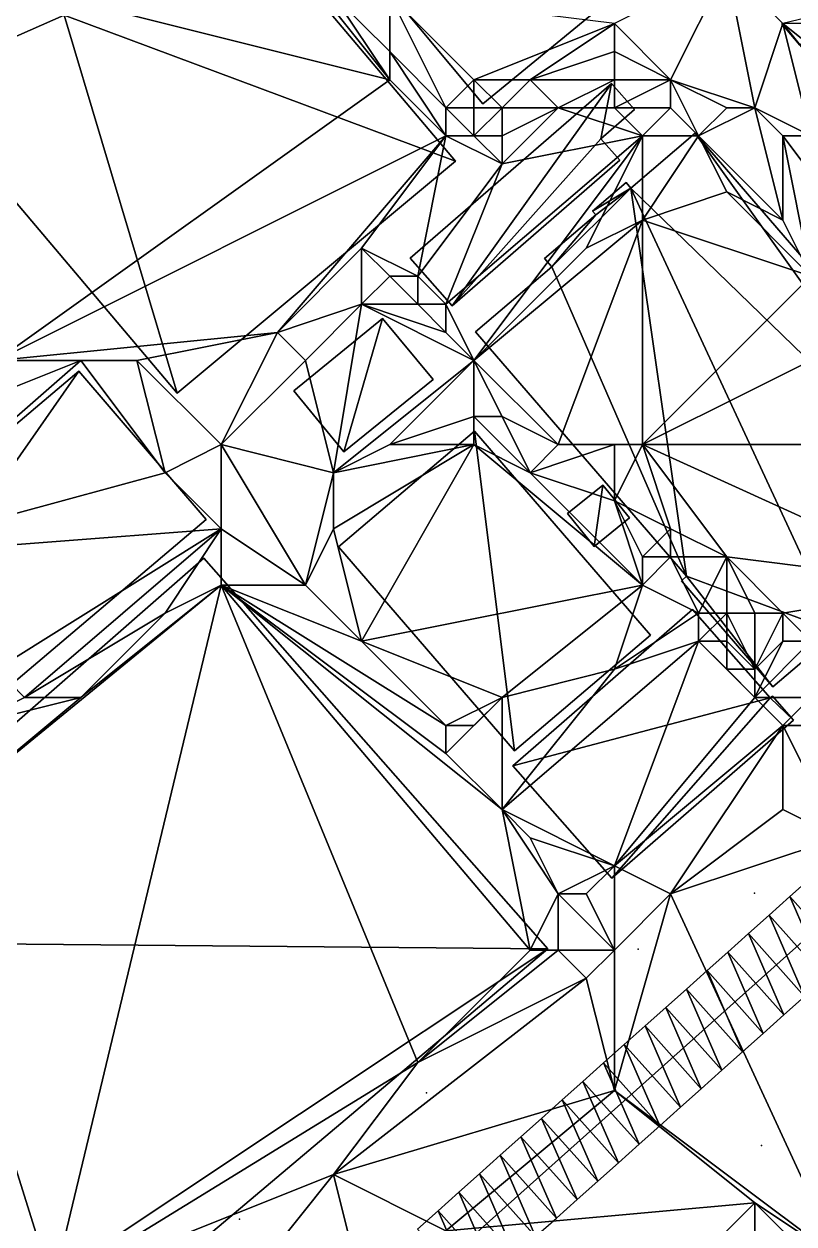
# Model space of a CAD drawing. Header units: metres. Extents: x -1103 to 901, y -902 to 905.
# Drawn here: x -344 to -289.2, y 326.5 to 412 of the extents above; entities that cross this region are included whole.
import ezdxf

# ---------------------------------------------------------------- set-up
doc = ezdxf.new("R2010")
doc.units = ezdxf.units.M
for name, color, linetype in [('OSM_BUILDING_FOOTPRINTS', 7, 'CONTINUOUS'), ('OSM_BUILDING_ROOFS', 1, 'CONTINUOUS'), ('OSM_BUILDING_WALLS', 8, 'CONTINUOUS'), ('OSM_ROAD_AXES', 2, 'CONTINUOUS'), ('OSM_ROAD_SURFACE', 9, 'CONTINUOUS'), ('OSM_TERRAIN', 3, 'CONTINUOUS'), ('OSM_TREES', 3, 'CONTINUOUS')]:
    doc.layers.add(name, color=color, linetype=linetype)

msp = doc.modelspace()

# ---------------------------------------------------------------- linework, layer by layer
at = {"layer": 'OSM_BUILDING_FOOTPRINTS'}
for points in [[(-318.084, 437.614, 9.797), (-314.547, 433.368, 9.797), (-315.642, 432.472, 9.797), (-314.16, 430.703, 9.797), (-313.265, 431.432, 9.797), (-308.888, 426.179, 9.797), (-308.556, 426.456, 9.797), (-304.908, 422.077, 9.797), (-306.135, 421.07, 9.797), (-304.577, 419.212, 9.797), (-303.239, 420.307, 9.797), (-299.602, 415.961, 9.797), (-311.375, 406.273, 9.797), (-329.602, 428.137, 9.797), (-318.084, 437.614, 9.797)], [(-329.989, 421.922, 11.951), (-313.309, 402.204, 11.951), (-333.128, 385.659, 11.951), (-351.92, 407.877, 11.951), (-343.287, 415.087, 11.951), (-341.176, 412.588, 11.951), (-329.989, 421.922, 11.951)], [(-316.537, 395.292, 11.494), (-302.211, 407.733, 11.494), (-300.564, 405.864, 11.494), (-302.952, 403.785, 11.494), (-301.603, 402.259, 11.494), (-313.541, 391.886, 11.494), (-316.537, 395.292, 11.494)], [(-306.964, 395.27, 12.133), (-303.327, 398.377, 12.133), (-303.548, 398.632, 12.133), (-301.161, 400.666, 12.133), (-300.829, 400.279, 12.133), (-296.253, 404.183, 12.133), (-274.621, 379.113, 12.133), (-276.953, 377.122, 12.133), (-274.842, 374.678, 12.133), (-284.359, 366.572, 12.133), (-286.139, 368.64, 12.133), (-290.704, 364.747, 12.133), (-297.226, 372.311, 12.133), (-296.861, 372.621, 12.133), (-311.894, 390.039, 12.133), (-306.456, 394.672, 12.133), (-306.964, 395.27, 12.133)], [(-324.838, 385.825, 12.986), (-318.504, 390.979, 12.986), (-314.912, 386.633, 12.986), (-321.257, 381.479, 12.986), (-324.838, 385.825, 12.986)], [(-380.35, 353.212, 13.331), (-340.136, 387.241, 13.331), (-331.061, 376.657, 13.331), (-371.264, 342.617, 13.331), (-380.35, 353.212, 13.331)], [(-321.643, 374.722, 14.241), (-311.96, 382.961, 14.241), (-299.425, 368.441, 14.241), (-309.108, 360.19, 14.241), (-321.643, 374.722, 14.241)], [(-305.328, 377.1, 13.979), (-302.83, 379.112, 13.979), (-300.918, 376.779, 13.979), (-303.427, 374.755, 13.979), (-305.328, 377.1, 13.979)], [(-331.227, 373.926, 13.965), (-306.743, 346.079, 13.965), (-334.388, 322.734, 13.965), (-342.104, 322.534, 13.965), (-362.476, 346.588, 13.965), (-331.227, 373.926, 13.965)], [(-296.441, 370.254, 15.399), (-290.903, 363.962, 15.399), (-290.748, 364.094, 15.399), (-289.234, 362.38, 15.399), (-302.178, 351.122, 15.399), (-309.241, 359.129, 15.399), (-296.441, 370.254, 15.399)]]:
    msp.add_polyline3d(points, close=True, dxfattribs=at)
at = {"layer": 'OSM_BUILDING_ROOFS'}
for points in [[(-329.602, 428.137, 24.597), (-311.375, 406.273, 24.597), (-299.602, 415.961, 24.597)], [(-313.309, 402.204, 21.951), (-329.989, 421.922, 21.951), (-341.176, 412.588, 21.951)], [(-341.176, 412.588, 21.951), (-343.287, 415.087, 21.951), (-351.92, 407.877, 21.951)], [(-341.176, 412.588, 21.951), (-351.92, 407.877, 21.951), (-333.128, 385.659, 21.951)], [(-341.176, 412.588, 21.951), (-333.128, 385.659, 21.951), (-313.309, 402.204, 21.951)], [(-302.211, 407.733, 21.494), (-316.537, 395.292, 21.494), (-313.541, 391.886, 21.494)], [(-302.952, 403.785, 21.494), (-302.211, 407.733, 21.494), (-313.541, 391.886, 21.494)], [(-302.952, 403.785, 21.494), (-300.564, 405.864, 21.494), (-302.211, 407.733, 21.494)], [(-313.541, 391.886, 21.494), (-301.603, 402.259, 21.494), (-302.952, 403.785, 21.494)], [(-276.953, 377.122, 39.733), (-296.253, 404.183, 39.733), (-300.829, 400.279, 39.733)], [(-276.953, 377.122, 39.733), (-274.621, 379.113, 39.733), (-296.253, 404.183, 39.733)], [(-300.829, 400.279, 39.733), (-303.327, 398.377, 39.733), (-306.456, 394.672, 39.733)], [(-300.829, 400.279, 39.733), (-306.456, 394.672, 39.733), (-296.861, 372.621, 39.733)], [(-300.829, 400.279, 39.733), (-301.161, 400.666, 39.733), (-303.548, 398.632, 39.733)], [(-300.829, 400.279, 39.733), (-303.548, 398.632, 39.733), (-303.327, 398.377, 39.733)], [(-300.829, 400.279, 39.733), (-296.861, 372.621, 39.733), (-286.139, 368.64, 39.733)], [(-300.829, 400.279, 39.733), (-286.139, 368.64, 39.733), (-276.953, 377.122, 39.733)], [(-303.327, 398.377, 39.733), (-306.964, 395.27, 39.733), (-306.456, 394.672, 39.733)], [(-306.456, 394.672, 39.733), (-311.894, 390.039, 39.733), (-296.861, 372.621, 39.733)], [(-318.504, 390.979, 22.986), (-324.838, 385.825, 22.986), (-321.257, 381.479, 22.986)], [(-318.504, 390.979, 22.986), (-321.257, 381.479, 22.986), (-314.912, 386.633, 22.986)], [(-340.136, 387.241, 23.331), (-380.35, 353.212, 23.331), (-371.264, 342.617, 23.331)], [(-340.136, 387.241, 23.331), (-371.264, 342.617, 23.331), (-331.061, 376.657, 23.331)], [(-311.96, 382.961, 19.441), (-321.643, 374.722, 19.441), (-309.108, 360.19, 19.441)], [(-311.96, 382.961, 19.441), (-309.108, 360.19, 19.441), (-299.425, 368.441, 19.441)], [(-302.83, 379.112, 23.979), (-305.328, 377.1, 23.979), (-303.427, 374.755, 23.979)], [(-302.83, 379.112, 23.979), (-303.427, 374.755, 23.979), (-300.918, 376.779, 23.979)], [(-306.743, 346.079, 23.965), (-331.227, 373.926, 23.965), (-362.476, 346.588, 23.965)], [(-296.861, 372.621, 39.733), (-297.226, 372.311, 39.733), (-290.704, 364.747, 39.733)], [(-296.861, 372.621, 39.733), (-290.704, 364.747, 39.733), (-286.139, 368.64, 39.733)], [(-290.903, 363.962, 42.999), (-296.441, 370.254, 42.999), (-309.241, 359.129, 42.999)], [(-290.903, 363.962, 42.999), (-309.241, 359.129, 42.999), (-302.178, 351.122, 42.999)], [(-290.903, 363.962, 42.999), (-302.178, 351.122, 42.999), (-289.234, 362.38, 42.999)], [(-290.903, 363.962, 42.999), (-289.234, 362.38, 42.999), (-290.748, 364.094, 42.999)], [(-306.743, 346.079, 23.965), (-362.476, 346.588, 23.965), (-342.104, 322.534, 23.965)], [(-306.743, 346.079, 23.965), (-342.104, 322.534, 23.965), (-334.388, 322.734, 23.965)]]:
    msp.add_3dface(points, dxfattribs=at)
at = {"layer": 'OSM_BUILDING_WALLS'}
for points in [[(-329.602, 428.137, 9.797), (-311.375, 406.273, 9.797), (-311.375, 406.273, 24.597)], [(-329.602, 428.137, 9.797), (-311.375, 406.273, 24.597), (-329.602, 428.137, 24.597)], [(-313.309, 402.204, 11.951), (-329.989, 421.922, 11.951), (-329.989, 421.922, 21.951)], [(-313.309, 402.204, 11.951), (-329.989, 421.922, 21.951), (-313.309, 402.204, 21.951)], [(-311.375, 406.273, 9.797), (-299.602, 415.961, 9.797), (-299.602, 415.961, 24.597)], [(-311.375, 406.273, 9.797), (-299.602, 415.961, 24.597), (-311.375, 406.273, 24.597)], [(-343.287, 415.087, 11.951), (-351.92, 407.877, 11.951), (-351.92, 407.877, 21.951)], [(-343.287, 415.087, 11.951), (-351.92, 407.877, 21.951), (-343.287, 415.087, 21.951)], [(-351.92, 407.877, 11.951), (-333.128, 385.659, 11.951), (-333.128, 385.659, 21.951)], [(-351.92, 407.877, 11.951), (-333.128, 385.659, 21.951), (-351.92, 407.877, 21.951)], [(-302.211, 407.733, 11.494), (-316.537, 395.292, 11.494), (-316.537, 395.292, 21.494)], [(-302.211, 407.733, 11.494), (-316.537, 395.292, 21.494), (-302.211, 407.733, 21.494)], [(-300.564, 405.864, 11.494), (-302.211, 407.733, 11.494), (-302.211, 407.733, 21.494)], [(-300.564, 405.864, 11.494), (-302.211, 407.733, 21.494), (-300.564, 405.864, 21.494)], [(-302.952, 403.785, 11.494), (-300.564, 405.864, 11.494), (-300.564, 405.864, 21.494)], [(-302.952, 403.785, 11.494), (-300.564, 405.864, 21.494), (-302.952, 403.785, 21.494)], [(-301.603, 402.259, 11.494), (-302.952, 403.785, 11.494), (-302.952, 403.785, 21.494)], [(-301.603, 402.259, 11.494), (-302.952, 403.785, 21.494), (-301.603, 402.259, 21.494)], [(-296.253, 404.183, 12.133), (-300.829, 400.279, 12.133), (-300.829, 400.279, 39.733)], [(-296.253, 404.183, 12.133), (-300.829, 400.279, 39.733), (-296.253, 404.183, 39.733)], [(-274.621, 379.113, 12.133), (-296.253, 404.183, 12.133), (-296.253, 404.183, 39.733)], [(-274.621, 379.113, 12.133), (-296.253, 404.183, 39.733), (-274.621, 379.113, 39.733)], [(-333.128, 385.659, 11.951), (-313.309, 402.204, 11.951), (-313.309, 402.204, 21.951)], [(-333.128, 385.659, 11.951), (-313.309, 402.204, 21.951), (-333.128, 385.659, 21.951)], [(-313.541, 391.886, 11.494), (-301.603, 402.259, 11.494), (-301.603, 402.259, 21.494)], [(-313.541, 391.886, 11.494), (-301.603, 402.259, 21.494), (-313.541, 391.886, 21.494)], [(-301.161, 400.666, 12.133), (-303.548, 398.632, 12.133), (-303.548, 398.632, 39.733)], [(-301.161, 400.666, 12.133), (-303.548, 398.632, 39.733), (-301.161, 400.666, 39.733)], [(-300.829, 400.279, 12.133), (-301.161, 400.666, 12.133), (-301.161, 400.666, 39.733)], [(-300.829, 400.279, 12.133), (-301.161, 400.666, 39.733), (-300.829, 400.279, 39.733)], [(-303.327, 398.377, 12.133), (-306.964, 395.27, 12.133), (-306.964, 395.27, 39.733)], [(-303.327, 398.377, 12.133), (-306.964, 395.27, 39.733), (-303.327, 398.377, 39.733)], [(-303.548, 398.632, 12.133), (-303.327, 398.377, 12.133), (-303.327, 398.377, 39.733)], [(-303.548, 398.632, 12.133), (-303.327, 398.377, 39.733), (-303.548, 398.632, 39.733)], [(-316.537, 395.292, 11.494), (-313.541, 391.886, 11.494), (-313.541, 391.886, 21.494)], [(-316.537, 395.292, 11.494), (-313.541, 391.886, 21.494), (-316.537, 395.292, 21.494)], [(-306.964, 395.27, 12.133), (-306.456, 394.672, 12.133), (-306.456, 394.672, 39.733)], [(-306.964, 395.27, 12.133), (-306.456, 394.672, 39.733), (-306.964, 395.27, 39.733)], [(-306.456, 394.672, 12.133), (-311.894, 390.039, 12.133), (-311.894, 390.039, 39.733)], [(-306.456, 394.672, 12.133), (-311.894, 390.039, 39.733), (-306.456, 394.672, 39.733)], [(-318.504, 390.979, 12.986), (-324.838, 385.825, 12.986), (-324.838, 385.825, 22.986)], [(-318.504, 390.979, 12.986), (-324.838, 385.825, 22.986), (-318.504, 390.979, 22.986)], [(-314.912, 386.633, 12.986), (-318.504, 390.979, 12.986), (-318.504, 390.979, 22.986)], [(-314.912, 386.633, 12.986), (-318.504, 390.979, 22.986), (-314.912, 386.633, 22.986)], [(-311.894, 390.039, 12.133), (-296.861, 372.621, 12.133), (-296.861, 372.621, 39.733)], [(-311.894, 390.039, 12.133), (-296.861, 372.621, 39.733), (-311.894, 390.039, 39.733)], [(-340.136, 387.241, 13.331), (-380.35, 353.212, 13.331), (-380.35, 353.212, 23.331)], [(-340.136, 387.241, 13.331), (-380.35, 353.212, 23.331), (-340.136, 387.241, 23.331)], [(-331.061, 376.657, 13.331), (-340.136, 387.241, 13.331), (-340.136, 387.241, 23.331)], [(-331.061, 376.657, 13.331), (-340.136, 387.241, 23.331), (-331.061, 376.657, 23.331)], [(-321.257, 381.479, 12.986), (-314.912, 386.633, 12.986), (-314.912, 386.633, 22.986)], [(-321.257, 381.479, 12.986), (-314.912, 386.633, 22.986), (-321.257, 381.479, 22.986)], [(-324.838, 385.825, 12.986), (-321.257, 381.479, 12.986), (-321.257, 381.479, 22.986)], [(-324.838, 385.825, 12.986), (-321.257, 381.479, 22.986), (-324.838, 385.825, 22.986)], [(-311.96, 382.961, 14.241), (-321.643, 374.722, 14.241), (-321.643, 374.722, 19.441)], [(-311.96, 382.961, 14.241), (-321.643, 374.722, 19.441), (-311.96, 382.961, 19.441)], [(-299.425, 368.441, 14.241), (-311.96, 382.961, 14.241), (-311.96, 382.961, 19.441)], [(-299.425, 368.441, 14.241), (-311.96, 382.961, 19.441), (-299.425, 368.441, 19.441)], [(-302.83, 379.112, 13.979), (-305.328, 377.1, 13.979), (-305.328, 377.1, 23.979)], [(-302.83, 379.112, 13.979), (-305.328, 377.1, 23.979), (-302.83, 379.112, 23.979)], [(-300.918, 376.779, 13.979), (-302.83, 379.112, 13.979), (-302.83, 379.112, 23.979)], [(-300.918, 376.779, 13.979), (-302.83, 379.112, 23.979), (-300.918, 376.779, 23.979)], [(-305.328, 377.1, 13.979), (-303.427, 374.755, 13.979), (-303.427, 374.755, 23.979)], [(-305.328, 377.1, 13.979), (-303.427, 374.755, 23.979), (-305.328, 377.1, 23.979)], [(-371.264, 342.617, 13.331), (-331.061, 376.657, 13.331), (-331.061, 376.657, 23.331)], [(-371.264, 342.617, 13.331), (-331.061, 376.657, 23.331), (-371.264, 342.617, 23.331)], [(-303.427, 374.755, 13.979), (-300.918, 376.779, 13.979), (-300.918, 376.779, 23.979)], [(-303.427, 374.755, 13.979), (-300.918, 376.779, 23.979), (-303.427, 374.755, 23.979)], [(-321.643, 374.722, 14.241), (-309.108, 360.19, 14.241), (-309.108, 360.19, 19.441)], [(-321.643, 374.722, 14.241), (-309.108, 360.19, 19.441), (-321.643, 374.722, 19.441)], [(-331.227, 373.926, 13.965), (-362.476, 346.588, 13.965), (-362.476, 346.588, 23.965)], [(-331.227, 373.926, 13.965), (-362.476, 346.588, 23.965), (-331.227, 373.926, 23.965)], [(-306.743, 346.079, 13.965), (-331.227, 373.926, 13.965), (-331.227, 373.926, 23.965)], [(-306.743, 346.079, 13.965), (-331.227, 373.926, 23.965), (-306.743, 346.079, 23.965)], [(-296.861, 372.621, 12.133), (-297.226, 372.311, 12.133), (-297.226, 372.311, 39.733)], [(-296.861, 372.621, 12.133), (-297.226, 372.311, 39.733), (-296.861, 372.621, 39.733)], [(-297.226, 372.311, 12.133), (-290.704, 364.747, 12.133), (-290.704, 364.747, 39.733)], [(-297.226, 372.311, 12.133), (-290.704, 364.747, 39.733), (-297.226, 372.311, 39.733)], [(-296.441, 370.254, 15.399), (-309.241, 359.129, 15.399), (-309.241, 359.129, 42.999)], [(-296.441, 370.254, 15.399), (-309.241, 359.129, 42.999), (-296.441, 370.254, 42.999)], [(-290.903, 363.962, 15.399), (-296.441, 370.254, 15.399), (-296.441, 370.254, 42.999)], [(-290.903, 363.962, 15.399), (-296.441, 370.254, 42.999), (-290.903, 363.962, 42.999)], [(-309.108, 360.19, 14.241), (-299.425, 368.441, 14.241), (-299.425, 368.441, 19.441)], [(-309.108, 360.19, 14.241), (-299.425, 368.441, 19.441), (-309.108, 360.19, 19.441)], [(-290.704, 364.747, 12.133), (-286.139, 368.64, 12.133), (-286.139, 368.64, 39.733)], [(-290.704, 364.747, 12.133), (-286.139, 368.64, 39.733), (-290.704, 364.747, 39.733)], [(-290.748, 364.094, 15.399), (-290.903, 363.962, 15.399), (-290.903, 363.962, 42.999)], [(-290.748, 364.094, 15.399), (-290.903, 363.962, 42.999), (-290.748, 364.094, 42.999)], [(-289.234, 362.38, 15.399), (-290.748, 364.094, 15.399), (-290.748, 364.094, 42.999)], [(-289.234, 362.38, 15.399), (-290.748, 364.094, 42.999), (-289.234, 362.38, 42.999)], [(-302.178, 351.122, 15.399), (-289.234, 362.38, 15.399), (-289.234, 362.38, 42.999)], [(-302.178, 351.122, 15.399), (-289.234, 362.38, 42.999), (-302.178, 351.122, 42.999)], [(-309.241, 359.129, 15.399), (-302.178, 351.122, 15.399), (-302.178, 351.122, 42.999)], [(-309.241, 359.129, 15.399), (-302.178, 351.122, 42.999), (-309.241, 359.129, 42.999)], [(-362.476, 346.588, 13.965), (-342.104, 322.534, 13.965), (-342.104, 322.534, 23.965)], [(-362.476, 346.588, 13.965), (-342.104, 322.534, 23.965), (-362.476, 346.588, 23.965)], [(-334.388, 322.734, 13.965), (-306.743, 346.079, 13.965), (-306.743, 346.079, 23.965)], [(-334.388, 322.734, 13.965), (-306.743, 346.079, 23.965), (-334.388, 322.734, 23.965)]]:
    msp.add_3dface(points, dxfattribs=at)
at = {"layer": 'OSM_ROAD_AXES'}
msp.add_polyline3d([(338.128, 881.942, 14.359), (234.895, 793.04, 12.898), (204.718, 767.892, 16.831), (76.88, 658.585, 15.214), (-16.846, 578.441, 10.141), (-81.964, 522.77, 11.318), (-163.309, 453.629, 16.809), (-182.001, 437.737, 14.897), (-234.694, 391.565, 11.193), (-256.57, 375.209, 14.917), (-337.594, 302.816, 14.849)], dxfattribs=at)
at = {"layer": 'OSM_ROAD_SURFACE'}
for points in [[(-285.753, 413.031, 11.505), (-290.09, 411.973, 11.365), (-288.814, 410.457, 11.518)], [(-288.032, 351.121, 18.803), (-289.505, 349.805, 18.821), (-285.507, 345.331, 18.834)], [(-289.505, 349.805, 18.821), (-290.978, 348.489, 18.838), (-286.98, 344.015, 18.845)], [(-289.505, 349.805, 18.821), (-286.98, 344.015, 18.845), (-285.507, 345.331, 18.834)], [(-290.978, 348.489, 18.838), (-292.451, 347.173, 18.855), (-288.454, 342.698, 18.863)], [(-290.978, 348.489, 18.838), (-288.454, 342.698, 18.863), (-286.98, 344.015, 18.845)], [(-292.451, 347.173, 18.855), (-293.924, 345.857, 18.872), (-289.927, 341.382, 18.88)], [(-292.451, 347.173, 18.855), (-289.927, 341.382, 18.88), (-288.454, 342.698, 18.863)], [(-293.924, 345.857, 18.872), (-295.398, 344.54, 18.889), (-291.4, 340.066, 18.897)], [(-293.924, 345.857, 18.872), (-291.4, 340.066, 18.897), (-289.927, 341.382, 18.88)], [(-295.398, 344.54, 18.889), (-296.871, 343.224, 18.802), (-292.873, 338.75, 18.911)], [(-295.398, 344.54, 18.889), (-292.873, 338.75, 18.911), (-291.4, 340.066, 18.897)], [(-296.871, 343.224, 18.802), (-298.344, 341.908, 18.71), (-294.346, 337.434, 18.819)], [(-296.871, 343.224, 18.802), (-294.346, 337.434, 18.819), (-292.873, 338.75, 18.911)], [(-298.344, 341.908, 18.71), (-299.817, 340.592, 18.619), (-295.819, 336.117, 18.727)], [(-298.344, 341.908, 18.71), (-295.819, 336.117, 18.727), (-294.346, 337.434, 18.819)], [(-299.817, 340.592, 18.619), (-301.29, 339.275, 18.538), (-297.293, 334.801, 18.636)], [(-299.817, 340.592, 18.619), (-297.293, 334.801, 18.636), (-295.819, 336.117, 18.727)], [(-301.29, 339.275, 18.538), (-302.763, 337.959, 18.386), (-298.766, 333.485, 18.48)], [(-301.29, 339.275, 18.538), (-298.766, 333.485, 18.48), (-297.293, 334.801, 18.636)], [(-302.763, 337.959, 18.386), (-304.237, 336.643, 18.268), (-300.239, 332.169, 18.291)], [(-302.763, 337.959, 18.386), (-300.239, 332.169, 18.291), (-298.766, 333.485, 18.48)], [(-304.237, 336.643, 18.268), (-305.71, 335.327, 18.151), (-301.712, 330.852, 18.151)], [(-304.237, 336.643, 18.268), (-301.712, 330.852, 18.151), (-300.239, 332.169, 18.291)], [(-305.71, 335.327, 18.151), (-307.183, 334.01, 18.024), (-303.185, 329.536, 18.011)], [(-305.71, 335.327, 18.151), (-303.185, 329.536, 18.011), (-301.712, 330.852, 18.151)], [(-307.183, 334.01, 18.024), (-308.656, 332.694, 17.886), (-304.658, 328.22, 17.87)], [(-307.183, 334.01, 18.024), (-304.658, 328.22, 17.87), (-303.185, 329.536, 18.011)], [(-308.656, 332.694, 17.886), (-310.129, 331.378, 17.749), (-306.132, 326.904, 17.73)], [(-308.656, 332.694, 17.886), (-306.132, 326.904, 17.73), (-304.658, 328.22, 17.87)], [(-310.129, 331.378, 17.749), (-311.602, 330.062, 17.612), (-307.605, 325.587, 17.602)], [(-310.129, 331.378, 17.749), (-307.605, 325.587, 17.602), (-306.132, 326.904, 17.73)], [(-311.602, 330.062, 17.612), (-313.075, 328.746, 17.474), (-309.078, 324.271, 17.476)], [(-311.602, 330.062, 17.612), (-309.078, 324.271, 17.476), (-307.605, 325.587, 17.602)], [(-313.075, 328.746, 17.474), (-314.549, 327.429, 17.337), (-310.551, 322.955, 17.323)], [(-313.075, 328.746, 17.474), (-310.551, 322.955, 17.323), (-309.078, 324.271, 17.476)], [(-314.549, 327.429, 17.337), (-316.022, 326.113, 17.175), (-312.024, 321.639, 17.164)], [(-314.549, 327.429, 17.337), (-312.024, 321.639, 17.164), (-310.551, 322.955, 17.323)]]:
    msp.add_3dface(points, dxfattribs=at)
at = {"layer": 'OSM_TERRAIN'}
for points in [[(-358, 418, 14.098), (-346, 388, 14.065), (-318, 408, 14.037)], [(-358, 418, 14.098), (-318, 408, 14.037), (-326, 418, 13.992)], [(-318, 408, 14.037), (-322, 414, 13.856), (-326, 418, 13.992)], [(-298, 408, 12.314), (-294, 416, 10.96), (-302, 412, 11.853)], [(-298, 408, 12.314), (-292, 406, 12.238), (-294, 416, 10.96)], [(-292, 406, 12.238), (-290, 412, 11.307), (-294, 416, 10.96)], [(-318, 408, 14.037), (-318, 410, 13.649), (-322, 414, 13.856)], [(-318, 410, 13.649), (-318, 414, 11.933), (-322, 414, 13.856)], [(-318, 410, 13.649), (-314, 406, 13.387), (-318, 414, 11.933)], [(-314, 406, 13.387), (-312, 408, 11.887), (-318, 414, 11.933)], [(-312, 408, 11.887), (-302, 412, 11.853), (-318, 414, 11.933)], [(-308, 408, 12.023), (-302, 412, 11.853), (-312, 408, 11.887)], [(-308, 408, 12.023), (-302, 410, 12.678), (-302, 412, 11.853)], [(-302, 410, 12.678), (-298, 408, 12.314), (-302, 412, 11.853)], [(-288, 404, 12.45), (-290, 412, 11.307), (-292, 406, 12.238)], [(-288, 404, 12.45), (-282, 402, 12.326), (-290, 412, 11.307)], [(-282, 402, 12.326), (-280, 404, 12.387), (-290, 412, 11.307)], [(-290, 412, 11.307), (-280, 404, 12.387), (-286, 412, 11.623)], [(-318, 408, 14.037), (-314, 404, 13.937), (-318, 410, 13.649)], [(-314, 404, 13.937), (-314, 406, 13.387), (-318, 410, 13.649)], [(-302, 408, 13.523), (-302, 410, 12.678), (-308, 408, 12.023)], [(-302, 408, 13.523), (-298, 408, 12.314), (-302, 410, 12.678)], [(-346, 388, 14.065), (-314, 404, 13.937), (-318, 408, 14.037)], [(-314, 406, 13.387), (-312, 406, 12.358), (-312, 408, 11.887)], [(-312, 406, 12.358), (-310, 406, 12.243), (-312, 408, 11.887)], [(-310, 406, 12.243), (-308, 408, 12.023), (-312, 408, 11.887)], [(-310, 406, 12.243), (-306, 406, 13.309), (-308, 408, 12.023)], [(-306, 406, 13.309), (-302, 408, 13.523), (-308, 408, 12.023)], [(-306, 406, 13.309), (-302, 406, 13.651), (-302, 408, 13.523)], [(-302, 406, 13.651), (-298, 408, 12.314), (-302, 408, 13.523)], [(-302, 406, 13.651), (-298, 406, 13.418), (-298, 408, 12.314)], [(-296, 404, 14.969), (-298, 408, 12.314), (-298, 406, 13.418)], [(-296, 404, 14.969), (-294, 406, 13.014), (-298, 408, 12.314)], [(-294, 406, 13.014), (-292, 406, 12.238), (-298, 408, 12.314)], [(-314, 404, 13.937), (-312, 404, 13.397), (-314, 406, 13.387)], [(-312, 404, 13.397), (-312, 406, 12.358), (-314, 406, 13.387)], [(-312, 404, 13.397), (-310, 404, 13.184), (-310, 406, 12.243)], [(-312, 404, 13.397), (-310, 406, 12.243), (-312, 406, 12.358)], [(-310, 402, 13.683), (-300, 404, 13.637), (-306, 406, 13.309)], [(-310, 402, 13.683), (-306, 406, 13.309), (-310, 404, 13.184)], [(-310, 404, 13.184), (-306, 406, 13.309), (-310, 406, 12.243)], [(-300, 404, 13.637), (-302, 406, 13.651), (-306, 406, 13.309)], [(-300, 404, 13.637), (-298, 406, 13.418), (-302, 406, 13.651)], [(-300, 404, 13.637), (-296, 404, 14.969), (-298, 406, 13.418)], [(-296, 404, 14.969), (-290, 398, 14.698), (-292, 406, 12.238)], [(-296, 404, 14.969), (-292, 406, 12.238), (-294, 406, 13.014)], [(-290, 398, 14.698), (-290, 404, 12.472), (-292, 406, 12.238)], [(-290, 404, 12.472), (-288, 404, 12.45), (-292, 406, 12.238)], [(-326, 390, 14.284), (-314, 404, 13.937), (-346, 388, 14.065)], [(-326, 390, 14.284), (-320, 396, 14.101), (-314, 404, 13.937)], [(-320, 396, 14.101), (-316, 394, 13.778), (-314, 404, 13.937)], [(-316, 394, 13.778), (-310, 402, 13.683), (-314, 404, 13.937)], [(-314, 392, 13.728), (-312, 388, 15.039), (-300, 404, 13.637)], [(-314, 392, 13.728), (-300, 404, 13.637), (-310, 402, 13.683)], [(-314, 404, 13.937), (-310, 402, 13.683), (-312, 404, 13.397)], [(-312, 388, 15.039), (-304, 396, 14.724), (-300, 404, 13.637)], [(-310, 402, 13.683), (-310, 404, 13.184), (-312, 404, 13.397)], [(-304, 396, 14.724), (-300, 398, 15.013), (-300, 404, 13.637)], [(-300, 398, 15.013), (-294, 400, 15.013), (-296, 404, 14.969)], [(-300, 398, 15.013), (-296, 404, 14.969), (-300, 404, 13.637)], [(-294, 400, 15.013), (-290, 398, 14.698), (-296, 404, 14.969)], [(-288, 394, 15.013), (-290, 404, 12.472), (-290, 398, 14.698)], [(-288, 394, 15.013), (-284, 396, 13.295), (-290, 404, 12.472)], [(-290, 404, 12.472), (-284, 396, 13.295), (-288, 404, 12.45)], [(-314, 392, 13.728), (-310, 402, 13.683), (-316, 394, 13.778)], [(-288, 394, 15.013), (-294, 400, 15.013), (-300, 398, 15.013)], [(-288, 394, 15.013), (-290, 398, 14.698), (-294, 400, 15.013)], [(-306, 382, 15.182), (-300, 398, 15.013), (-312, 388, 15.039)], [(-312, 388, 15.039), (-300, 398, 15.013), (-304, 396, 14.724)], [(-306, 382, 15.182), (-300, 382, 15.013), (-300, 398, 15.013)], [(-300, 382, 15.013), (-288, 394, 15.013), (-300, 398, 15.013)], [(-320, 392, 14.904), (-320, 396, 14.101), (-326, 390, 14.284)], [(-320, 392, 14.904), (-318, 394, 14.332), (-320, 396, 14.101)], [(-318, 394, 14.332), (-316, 394, 13.778), (-320, 396, 14.101)], [(-320, 392, 14.904), (-316, 392, 14.459), (-318, 394, 14.332)], [(-316, 392, 14.459), (-316, 394, 13.778), (-318, 394, 14.332)], [(-316, 392, 14.459), (-314, 392, 13.728), (-316, 394, 13.778)], [(-288, 394, 15.013), (-300, 382, 15.013), (-284, 390, 15.01)], [(-324, 388, 15.031), (-320, 392, 14.904), (-326, 390, 14.284)], [(-322, 380, 15.224), (-320, 392, 14.904), (-324, 388, 15.031)], [(-322, 380, 15.224), (-312, 388, 15.039), (-320, 392, 14.904)], [(-312, 388, 15.039), (-314, 390, 14.503), (-320, 392, 14.904)], [(-320, 392, 14.904), (-314, 390, 14.503), (-316, 392, 14.459)], [(-314, 390, 14.503), (-314, 392, 13.728), (-316, 392, 14.459)], [(-312, 388, 15.039), (-314, 392, 13.728), (-314, 390, 14.503)], [(-336, 388, 14.235), (-326, 390, 14.284), (-346, 388, 14.065)], [(-330, 382, 14.969), (-326, 390, 14.284), (-336, 388, 14.235)], [(-330, 382, 14.969), (-324, 388, 15.031), (-326, 390, 14.284)], [(-300, 382, 15.013), (-276, 382, 14.999), (-284, 390, 15.01)], [(-356, 374, 15.485), (-340, 388, 15.25), (-350, 384, 14.295)], [(-356, 374, 15.485), (-334, 380, 15.51), (-340, 388, 15.25)], [(-350, 384, 14.295), (-340, 388, 15.25), (-346, 388, 14.065)], [(-340, 388, 15.25), (-336, 388, 14.235), (-346, 388, 14.065)], [(-334, 380, 15.51), (-336, 388, 14.235), (-340, 388, 15.25)], [(-334, 380, 15.51), (-330, 382, 14.969), (-336, 388, 14.235)], [(-330, 382, 14.969), (-322, 380, 15.224), (-324, 388, 15.031)], [(-318, 382, 15.3), (-312, 388, 15.039), (-322, 380, 15.224)], [(-312, 384, 16.111), (-312, 388, 15.039), (-318, 382, 15.3)], [(-312, 384, 16.111), (-310, 384, 15.787), (-312, 388, 15.039)], [(-310, 384, 15.787), (-306, 382, 15.182), (-312, 388, 15.039)], [(-312, 382, 16.385), (-312, 384, 16.111), (-318, 382, 15.3)], [(-312, 382, 16.385), (-308, 380, 16.218), (-312, 384, 16.111)], [(-308, 380, 16.218), (-310, 384, 15.787), (-312, 384, 16.111)], [(-308, 380, 16.218), (-306, 382, 15.182), (-310, 384, 15.787)], [(-334, 380, 15.51), (-330, 376, 15.612), (-330, 382, 14.969)], [(-324, 372, 15.877), (-330, 382, 14.969), (-330, 376, 15.612)], [(-324, 372, 15.877), (-322, 380, 15.224), (-330, 382, 14.969)], [(-320, 368, 16.281), (-312, 382, 16.385), (-322, 376, 16.175)], [(-322, 376, 16.175), (-312, 382, 16.385), (-322, 380, 15.224)], [(-322, 380, 15.224), (-312, 382, 16.385), (-318, 382, 15.3)], [(-320, 368, 16.281), (-300, 372, 16.435), (-312, 382, 16.385)], [(-300, 372, 16.435), (-308, 380, 16.218), (-312, 382, 16.385)], [(-308, 380, 16.218), (-302, 378, 16.181), (-302, 382, 15.304)], [(-308, 380, 16.218), (-302, 382, 15.304), (-306, 382, 15.182)], [(-302, 382, 15.304), (-300, 382, 15.013), (-306, 382, 15.182)], [(-302, 378, 16.181), (-300, 382, 15.013), (-302, 382, 15.304)], [(-302, 378, 16.181), (-298, 376, 15.299), (-300, 382, 15.013)], [(-298, 376, 15.299), (-294, 374, 15.013), (-300, 382, 15.013)], [(-294, 374, 15.013), (-278, 372, 15.013), (-300, 382, 15.013)], [(-278, 372, 15.013), (-276, 382, 14.999), (-300, 382, 15.013)], [(-330, 376, 15.612), (-334, 380, 15.51), (-356, 374, 15.485)], [(-324, 372, 15.877), (-322, 376, 16.175), (-322, 380, 15.224)], [(-300, 372, 16.435), (-302, 378, 16.181), (-308, 380, 16.218)], [(-300, 372, 16.435), (-300, 374, 15.88), (-302, 378, 16.181)], [(-300, 374, 15.88), (-298, 376, 15.299), (-302, 378, 16.181)], [(-356, 374, 15.485), (-346, 366, 15.51), (-330, 376, 15.612)], [(-344, 364, 15.788), (-330, 376, 15.612), (-346, 366, 15.51)], [(-344, 364, 15.788), (-334, 370, 16.436), (-330, 376, 15.612)], [(-334, 370, 16.436), (-330, 372, 16.675), (-330, 376, 15.612)], [(-330, 372, 16.675), (-324, 372, 15.877), (-330, 376, 15.612)], [(-320, 368, 16.281), (-322, 376, 16.175), (-324, 372, 15.877)], [(-298, 374, 15.013), (-298, 376, 15.299), (-300, 374, 15.88)], [(-298, 374, 15.013), (-294, 374, 15.013), (-298, 376, 15.299)], [(-300, 372, 16.435), (-296, 370, 17.581), (-298, 374, 15.013)], [(-300, 372, 16.435), (-298, 374, 15.013), (-300, 374, 15.88)], [(-296, 370, 17.581), (-294, 374, 15.013), (-298, 374, 15.013)], [(-294, 370, 16.567), (-294, 374, 15.013), (-296, 370, 17.581)], [(-294, 370, 16.567), (-292, 370, 15.568), (-294, 374, 15.013)], [(-292, 370, 15.568), (-290, 370, 15.013), (-294, 374, 15.013)], [(-290, 370, 15.013), (-278, 372, 15.013), (-294, 374, 15.013)], [(-342, 322, 16.579), (-330, 372, 16.675), (-352, 354, 16.605)], [(-340, 364, 16.641), (-352, 354, 16.605), (-330, 372, 16.675)], [(-342, 322, 16.579), (-316, 338, 16.713), (-330, 372, 16.675)], [(-340, 364, 16.641), (-330, 372, 16.675), (-334, 370, 16.436)], [(-316, 338, 16.713), (-308, 346, 16.675), (-330, 372, 16.675)], [(-308, 346, 16.675), (-310, 356, 17.813), (-330, 372, 16.675)], [(-330, 372, 16.675), (-310, 356, 17.813), (-314, 360, 17.142)], [(-314, 360, 17.142), (-314, 362, 16.809), (-330, 372, 16.675)], [(-330, 372, 16.675), (-314, 362, 16.809), (-320, 368, 16.281)], [(-330, 372, 16.675), (-320, 368, 16.281), (-324, 372, 15.877)], [(-320, 368, 16.281), (-310, 364, 16.385), (-300, 372, 16.435)], [(-310, 364, 16.385), (-302, 366, 17.54), (-300, 372, 16.435)], [(-302, 366, 17.54), (-296, 370, 17.581), (-300, 372, 16.435)], [(-288, 368, 15.013), (-278, 372, 15.013), (-290, 370, 15.013)], [(-340, 364, 16.641), (-334, 370, 16.436), (-344, 364, 15.788)], [(-302, 366, 17.54), (-296, 368, 17.675), (-296, 370, 17.581)], [(-296, 368, 17.675), (-294, 368, 17.464), (-294, 370, 16.567)], [(-296, 368, 17.675), (-294, 370, 16.567), (-296, 370, 17.581)], [(-294, 368, 17.464), (-292, 366, 17.34), (-294, 370, 16.567)], [(-292, 366, 17.34), (-292, 370, 15.568), (-294, 370, 16.567)], [(-292, 366, 17.34), (-290, 368, 15.448), (-290, 370, 15.013)], [(-292, 366, 17.34), (-290, 370, 15.013), (-292, 370, 15.568)], [(-290, 368, 15.448), (-288, 368, 15.013), (-290, 370, 15.013)], [(-314, 362, 16.809), (-310, 364, 16.385), (-320, 368, 16.281)], [(-310, 356, 17.813), (-302, 352, 17.675), (-296, 368, 17.675)], [(-310, 356, 17.813), (-296, 368, 17.675), (-302, 366, 17.54)], [(-302, 352, 17.675), (-292, 364, 17.675), (-296, 368, 17.675)], [(-296, 368, 17.675), (-292, 364, 17.675), (-294, 366, 17.675)], [(-294, 366, 17.675), (-294, 368, 17.464), (-296, 368, 17.675)], [(-294, 366, 17.675), (-292, 366, 17.34), (-294, 368, 17.464)], [(-292, 364, 17.675), (-290, 368, 15.448), (-292, 366, 17.34)], [(-292, 364, 17.675), (-288, 364, 17.109), (-288, 368, 15.013)], [(-292, 364, 17.675), (-288, 368, 15.013), (-290, 368, 15.448)], [(-348, 362, 15.545), (-344, 364, 15.788), (-346, 366, 15.51)], [(-310, 356, 17.813), (-302, 366, 17.54), (-310, 364, 16.385)], [(-292, 364, 17.675), (-292, 366, 17.34), (-294, 366, 17.675)], [(-352, 354, 16.605), (-340, 364, 16.641), (-348, 362, 15.545)], [(-348, 362, 15.545), (-340, 364, 16.641), (-344, 364, 15.788)], [(-314, 360, 17.142), (-310, 356, 17.813), (-310, 364, 16.385)], [(-314, 360, 17.142), (-310, 364, 16.385), (-312, 362, 16.597)], [(-314, 362, 16.809), (-312, 362, 16.597), (-310, 364, 16.385)], [(-302, 352, 17.675), (-290, 362, 17.675), (-292, 364, 17.675)], [(-290, 362, 17.675), (-288, 364, 17.109), (-292, 364, 17.675)], [(-290, 362, 17.675), (-286, 362, 17.821), (-288, 364, 17.109)], [(-314, 360, 17.142), (-312, 362, 16.597), (-314, 362, 16.809)], [(-302, 352, 17.675), (-298, 350, 18.817), (-290, 362, 17.675)], [(-298, 350, 18.817), (-290, 356, 18.493), (-290, 362, 17.675)], [(-290, 356, 18.493), (-286, 354, 18.723), (-290, 362, 17.675)], [(-286, 354, 18.723), (-286, 362, 17.821), (-290, 362, 17.675)], [(-308, 346, 16.675), (-306, 350, 18.162), (-310, 356, 17.813)], [(-306, 350, 18.162), (-308, 354, 18.017), (-310, 356, 17.813)], [(-302, 352, 17.675), (-310, 356, 17.813), (-308, 354, 18.017)], [(-298, 350, 18.817), (-286, 354, 18.723), (-290, 356, 18.493)], [(-362, 346, 16.502), (-342, 322, 16.579), (-352, 354, 16.605)], [(-306, 350, 18.162), (-302, 352, 17.675), (-308, 354, 18.017)], [(-286, 324, 18.925), (-286, 354, 18.723), (-298, 350, 18.817)], [(-306, 350, 18.162), (-304, 350, 18.267), (-302, 352, 17.675)], [(-302, 346, 18.699), (-302, 352, 17.675), (-304, 350, 18.267)], [(-302, 346, 18.699), (-298, 350, 18.817), (-302, 352, 17.675)], [(-306, 346, 17.013), (-306, 350, 18.162), (-308, 346, 16.675)], [(-306, 346, 17.013), (-302, 346, 18.699), (-306, 350, 18.162)], [(-302, 346, 18.699), (-304, 350, 18.267), (-306, 350, 18.162)], [(-302, 346, 18.699), (-302, 336, 18.387), (-298, 350, 18.817)], [(-286, 324, 18.925), (-298, 350, 18.817), (-302, 336, 18.387)], [(-342, 322, 16.579), (-362, 346, 16.502), (-364, 342, 17)], [(-316, 338, 16.713), (-304, 344, 18.264), (-306, 346, 17.013)], [(-316, 338, 16.713), (-306, 346, 17.013), (-308, 346, 16.675)], [(-304, 344, 18.264), (-302, 346, 18.699), (-306, 346, 17.013)], [(-304, 344, 18.264), (-302, 336, 18.387), (-302, 346, 18.699)], [(-322, 330, 16.837), (-302, 336, 18.387), (-304, 344, 18.264)], [(-322, 330, 16.837), (-304, 344, 18.264), (-316, 338, 16.713)], [(-354, 330, 16.836), (-342, 322, 16.579), (-364, 342, 17)], [(-342, 322, 16.579), (-322, 330, 16.837), (-316, 338, 16.713)], [(-314, 326, 17.287), (-302, 336, 18.387), (-322, 330, 16.837)], [(-292, 328, 18.356), (-302, 336, 18.387), (-314, 326, 17.287)], [(-292, 328, 18.356), (-286, 324, 18.925), (-302, 336, 18.387)], [(-356, 310, 15.425), (-342, 318, 15.561), (-354, 330, 16.836)], [(-342, 318, 15.561), (-342, 322, 16.579), (-354, 330, 16.836)], [(-342, 322, 16.579), (-330, 320, 16.087), (-322, 330, 16.837)], [(-330, 320, 16.087), (-320, 322, 16.572), (-322, 330, 16.837)], [(-320, 322, 16.572), (-314, 326, 17.287), (-322, 330, 16.837)], [(-300, 320, 17.632), (-292, 328, 18.356), (-314, 326, 17.287)], [(-300, 320, 17.632), (-292, 324, 17.63), (-292, 328, 18.356)], [(-292, 324, 17.63), (-290, 326, 18.513), (-292, 328, 18.356)], [(-290, 326, 18.513), (-286, 324, 18.925), (-292, 328, 18.356)]]:
    msp.add_3dface(points, dxfattribs=at)
at = {"layer": 'OSM_TREES'}
for p in [(-292.008, 350.061, 18.783), (-300.309, 346.057, 18.698), (-315.387, 335.827, 17.238), (-291.511, 332.079, 18.808), (-328.706, 326.836, 16.705)]:
    msp.add_point(p, dxfattribs=at)

doc.saveas('drawing.dxf')
